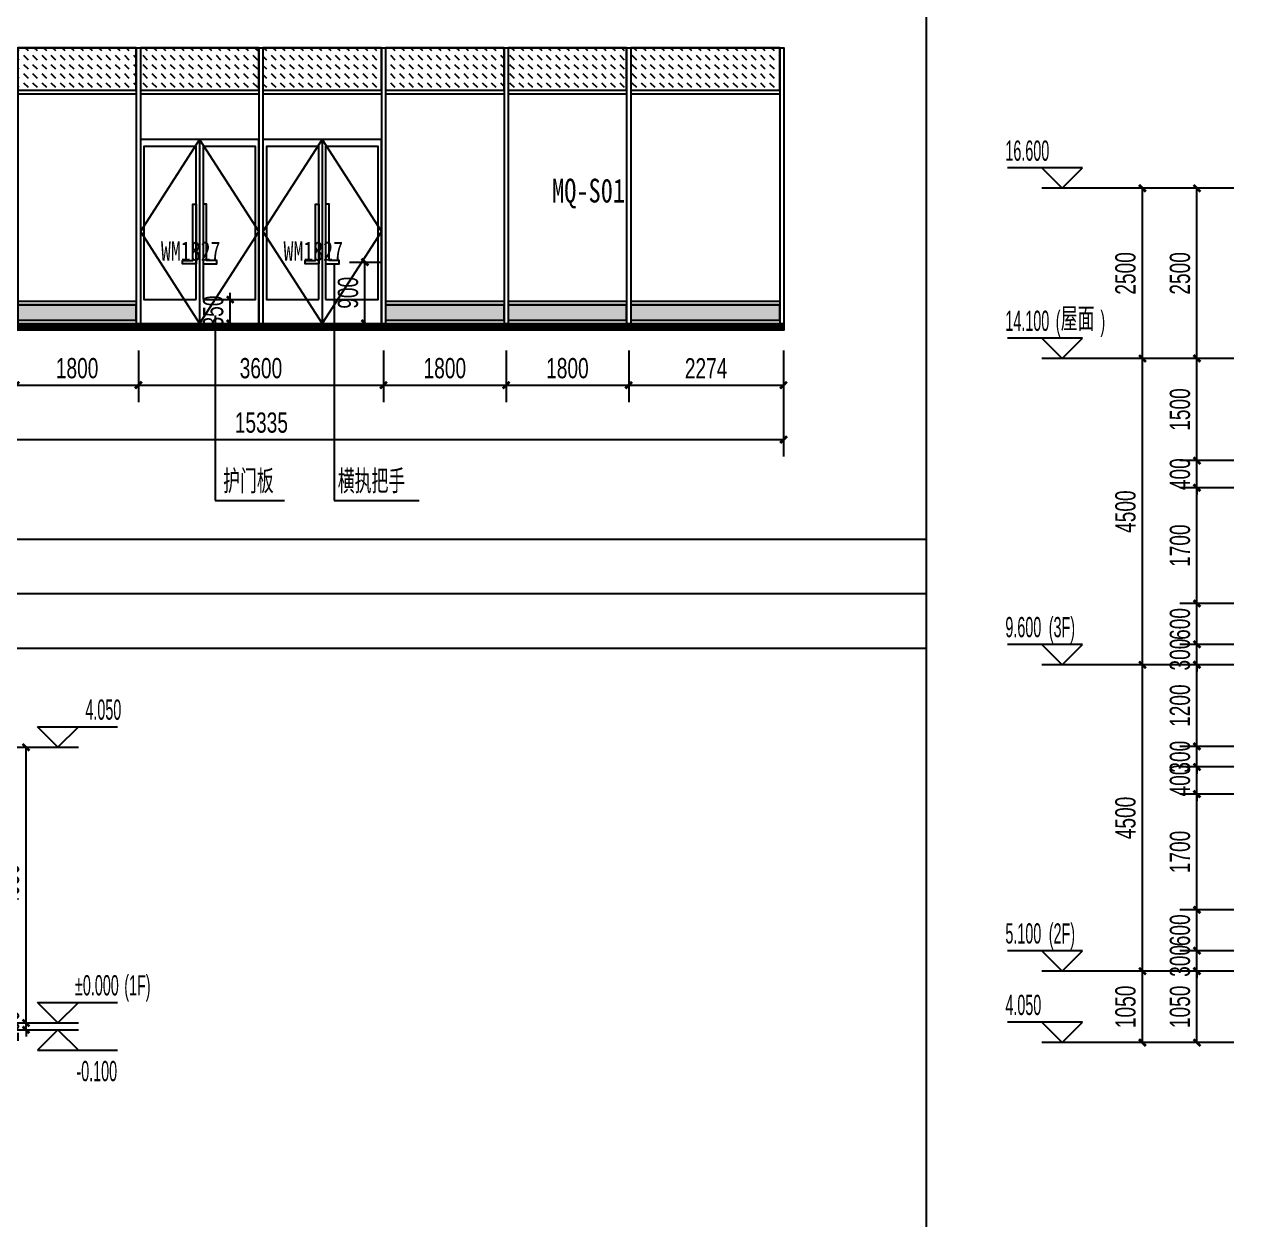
# Model space of a CAD drawing. Extents: x -483182 to 812890, y -390528 to -214858.
# Drawn here: x -173518 to -155459, y -328385 to -310832 of the extents above; entities that cross this region are included whole.
import ezdxf

# ---------------------------------------------------------------- set-up
doc = ezdxf.new("R2010")
doc.units = 0
doc.header["$LTSCALE"] = 1000
doc.header["$MEASUREMENT"] = 0
for name, color, linetype in [('01-标注_尺寸', 124, 'Continuous'), ('01-标注_标高', 200, 'Continuous'), ('01-标注_符号', 200, 'Continuous'), ('01-标注_轴线坐标', 132, 'Continuous'), ('02-TEXT_标注', 130, 'Continuous'), ('05-填充_156', 156, 'Continuous'), ('05-填充_168', 168, 'Continuous'), ('05-填充_18', 18, 'Continuous'), ('A-0-图名图例', 2, 'Continuous'), ('A-C_窗', 140, 'Continuous')]:
    doc.layers.add(name, color=color, linetype=linetype)
doc.layers.add('04-不打印_辅助线', color=165, linetype='Continuous', plot=False)
doc.styles.add('_TCH_AXIS', font='STXIHEI_0.TTF', dxfattribs={"width": 0.75})
doc.styles.add('_TCH_DIM', font='ros.shx', dxfattribs={"width": 0.75, "bigfont": 'jd.shx'})
doc.styles.add('_TCH_DIM_T3', font='ros.shx', dxfattribs={"width": 0.705882, "bigfont": 'jd.shx'})
doc.styles.get("Standard").update_dxf_attribs({"font": 'STXIHEI_0.TTF', "width": 0.75})
doc.dimstyles.new('_TCH_ARCH&&100', dxfattribs={"dimtxt": 297.5, "dimasz": 100, "dimexe": 250, "dimexo": 300, "dimgap": 100, "dimtad": 1, "dimdec": 0, "dimzin": 0, "dimdsep": 46, "dimtxsty": '_TCH_DIM_T3', "dimblk": 'ARCHTICK', "dimcen": 0.09, "dimclrt": 7, "dimazin": 2, "dimtfac": 1, "dimtdec": 0, "dimtix": 1, "dimtmove": 2, "dimatfit": 3, "dimfxl": 0, "dimtolj": 1, "dimtzin": 0, "dimarcsym": 0})

# ---------------------------------------------------------------- blocks, each defined once
blk = doc.blocks.new('*U78')
at = {"layer": '05-填充_168'}
h = blk.add_hatch(color=256, dxfattribs=at)
h.dxf.hatch_style = 1
h.paths.add_polyline_path([(0, 50), (2189, 50), (2189, 275), (0, 275)])
for points in [[(0, 325), (2189, 325)], [(0, 275), (2189, 275)], [(0, 50), (2189, 50)], [(0, 0), (2189, 0)]]:
    blk.add_lwpolyline(points)
blk.add_lwpolyline([(0, 50), (2189, 50), (2189, 275), (0, 275)], close=True)
blk = doc.blocks.new('*U457')
at = {"layer": '05-填充_156'}
h = blk.add_hatch(dxfattribs=at)
h.set_pattern_fill('DASH', color=256, scale=100, angle=315)
h.set_pattern_definition([(315, (17924, 318054.43), (134.703842, -3e-14), [95.25, -95.25])])
h.paths.add_polyline_path([(0, 50), (2189, 50), (2189, 675), (0, 675)])
blk.add_lwpolyline([(0, 50), (2189, 50), (2189, 675), (0, 675)], close=True)
for points in [[(0, 50), (2189, 50)], [(0, 0), (2189, 0)]]:
    blk.add_lwpolyline(points)
blk = doc.blocks.new('kdytu')
at = {"layer": '05-填充_168'}
h = blk.add_hatch(color=256, dxfattribs=at)
h.dxf.hatch_style = 1
h.paths.add_polyline_path([(0, 50), (1740, 50), (1740, 275), (0, 275)])
for points in [[(0, 325), (1740, 325)], [(0, 275), (1740, 275)], [(0, 50), (1740, 50)], [(0, 0), (1740, 0)]]:
    blk.add_lwpolyline(points)
blk.add_lwpolyline([(0, 50), (1740, 50), (1740, 275), (0, 275)], close=True)
blk = doc.blocks.new('*U81')
at = {"layer": 'A-C_窗'}
blk.add_blockref('kdytu', (-870, -162.5), dxfattribs=at)
blk = doc.blocks.new('*U82')
at = {"layer": 'A-C_窗', "color": 0, "linetype": 'ByBlock', "lineweight": -2, "transparency": 16777216}
for p in [(0, 0), (1800, 0)]:
    blk.add_blockref('*U81', p, dxfattribs=at)
blk = doc.blocks.new('*U83')
at = {"layer": 'A-C_窗'}
blk.add_blockref('kdytu', (-870, -162.5), dxfattribs=at)
blk = doc.blocks.new('*U84')
at = {"layer": 'A-C_窗', "color": 0, "linetype": 'ByBlock', "lineweight": -2, "transparency": 16777216}
for p in [(0, 0), (1800, 0)]:
    blk.add_blockref('*U83', p, dxfattribs=at)
blk = doc.blocks.new('*U464')
at = {"layer": '05-填充_156'}
h = blk.add_hatch(dxfattribs=at)
h.set_pattern_fill('DASH', color=256, scale=100, angle=315)
h.set_pattern_definition([(315, (17475, 318054.43), (134.703842, -3e-14), [95.25, -95.25])])
h.paths.add_polyline_path([(0, 50), (1740, 50), (1740, 675), (0, 675)])
blk.add_lwpolyline([(0, 50), (1740, 50), (1740, 675), (0, 675)], close=True)
for points in [[(0, 50), (1740, 50)], [(0, 0), (1740, 0)]]:
    blk.add_lwpolyline(points)
blk = doc.blocks.new('*U80')
at = {"layer": 'A-C_窗'}
blk.add_blockref('*U464', (-870, -312.5), dxfattribs=at)
blk = doc.blocks.new('ytrsutdyu')
for points in [[(5909, -500), (7649, -500), (7649, 2200), (5909, 2200)], [(7709, -500), (9449, -500), (9449, 2200), (7709, 2200)], [(6729, -150), (6729, 2100), (5959, 2100), (5959, -150)], [(6829, -150), (7599, -150), (7599, 2100), (6829, 2100)], [(8529, -150), (8529, 2100), (7759, 2100), (7759, -150)], [(8629, -150), (9399, -150), (9399, 2100), (8629, 2100)], [(6729, 375), (6529, 375), (6529, 425), (6679, 425), (6679, 1250), (6729, 1250)], [(6829, 375), (7029, 375), (7029, 425), (6879, 425), (6879, 1250), (6829, 1250)], [(8529, 375), (8329, 375), (8329, 425), (8479, 425), (8479, 1250), (8529, 1250)], [(8629, 375), (8829, 375), (8829, 425), (8679, 425), (8679, 1250), (8629, 1250)]]:
    blk.add_lwpolyline(points, close=True)
for points in [[(6779, 2200), (5909, 850), (6779, -500)], [(6779, 2200), (6779, -500)], [(6779, 2200), (7649, 850), (6779, -500)], [(8579, 2200), (7709, 850), (8579, -500)], [(8579, 2200), (8579, -500)], [(8579, 2200), (9449, 850), (8579, -500)]]:
    blk.add_lwpolyline(points)
at = {"layer": '05-填充_18', "const_width": 100}
for points in [[(4049, -550), (0, -550)], [(11309, -550), (4049, -550)], [(11309, -550), (15358, -550)]]:
    blk.add_lwpolyline(points, dxfattribs=at)
at = {"layer": 'A-C_窗'}
for p, q in [((0, 3550), (0, -500)), ((0, 3550), (0, -500)), ((60, 3550), (60, -500)), ((2249, 3550), (2249, -500)), ((2309, 3550), (2309, -500)), ((4049, 3550), (4049, -500)), ((4109, 3550), (4109, -500)), ((5849, 3550), (5849, -500)), ((5909, 3550), (5909, -500)), ((7649, 3550), (7649, -500)), ((7709, 3550), (7709, -500)), ((9449, 3550), (9449, -500)), ((9509, 3550), (9509, -500)), ((11249, 3550), (11249, -500)), ((11309, 3550), (11309, -500)), ((13049, 3550), (13049, -500)), ((13109, 3550), (13109, -500)), ((15298, 3550), (15298, -500)), ((15358, 3550), (15358, -500)), ((15358, 3550), (15358, -500)), ((0, -500), (15358, -500))]:
    blk.add_line(p, q, dxfattribs=at)
blk.add_lwpolyline([(0, 3550), (15358, 3550), (15358, -600), (0, -600)], close=True, dxfattribs=at)
for name, p in [('*U457', (60, 2875)), ('*U457', (13109, 2875)), ('*U78', (60, -500)), ('*U82', (3179, -337.5)), ('*U84', (10379, -337.5)), ('*U78', (13109, -500))]:
    blk.add_blockref(name, p, dxfattribs=at)
at = {"layer": 'A-C_窗', "color": 0, "linetype": 'ByBlock', "lineweight": -2, "transparency": 16777216}
for p in [(3179, 3187.5), (4979, 3187.5), (6779, 3187.5), (8579, 3187.5), (10379, 3187.5), (12179, 3187.5)]:
    blk.add_blockref('*U80', p, dxfattribs=at)
at = {"layer": '04-不打印_辅助线', "style": '_TCH_AXIS', "width": 0.75}
for p in [(6210.8, 419.6), (8010.8, 419.6)]:
    blk.add_text('WM1827', height=285.43, dxfattribs=at).set_placement(p)
blk = doc.blocks.new('_ArchTick')
at = {"color": 0, "linetype": 'ByBlock', "const_width": 0.4}
blk.add_lwpolyline([(-0.5, -0.5), (0.5, 0.5)], dxfattribs=at)
blk = doc.blocks.new('*D1158')
at = {"layer": '01-标注_尺寸', "color": 0, "lineweight": -2, "transparency": 16777216}
for p, q in [((-164647, -315622), (-164647, -316379)), ((-162373, -315622), (-162373, -316379)), ((-164647, -316129), (-162373, -316129))]:
    blk.add_line(p, q, dxfattribs=at)
at = {"layer": 'Defpoints', "color": 0, "transparency": 16777216}
for p in [(-164647, -315322), (-162373, -315322), (-162373, -316129)]:
    blk.add_point(p, dxfattribs=at)
at = {"layer": '01-标注_尺寸', "color": 0, "lineweight": -2, "transparency": 16777216, "xscale": 100, "yscale": 100, "zscale": 100, "rotation": 180}
blk.add_blockref('_ArchTick', (-164647, -316129), dxfattribs=at)
at = {"layer": '01-标注_尺寸', "color": 0, "lineweight": -2, "transparency": 16777216, "xscale": 100, "yscale": 100, "zscale": 100}
blk.add_blockref('_ArchTick', (-162373, -316129), dxfattribs=at)
at = {"layer": '01-标注_尺寸', "color": 7, "transparency": 16777216, "insert": (-163510, -315881), "char_height": 297.5, "attachment_point": 5, "style": '_TCH_DIM_T3'}
blk.add_mtext('\\A1;2274', dxfattribs=at)
blk = doc.blocks.new('*D1159')
at = {"layer": '01-标注_尺寸', "color": 0, "lineweight": -2, "transparency": 16777216}
for p, q in [((-166447, -315622), (-166447, -316379)), ((-164647, -315622), (-164647, -316379)), ((-166447, -316129), (-164647, -316129))]:
    blk.add_line(p, q, dxfattribs=at)
at = {"layer": 'Defpoints', "color": 0, "transparency": 16777216}
for p in [(-166447, -315322), (-164647, -315322), (-164647, -316129)]:
    blk.add_point(p, dxfattribs=at)
at = {"layer": '01-标注_尺寸', "color": 0, "lineweight": -2, "transparency": 16777216, "xscale": 100, "yscale": 100, "zscale": 100, "rotation": 180}
blk.add_blockref('_ArchTick', (-166447, -316129), dxfattribs=at)
at = {"layer": '01-标注_尺寸', "color": 0, "lineweight": -2, "transparency": 16777216, "xscale": 100, "yscale": 100, "zscale": 100}
blk.add_blockref('_ArchTick', (-164647, -316129), dxfattribs=at)
at = {"layer": '01-标注_尺寸', "color": 7, "transparency": 16777216, "insert": (-165547, -315881), "char_height": 297.5, "attachment_point": 5, "style": '_TCH_DIM_T3'}
blk.add_mtext('\\A1;1800', dxfattribs=at)
blk = doc.blocks.new('*D1160')
at = {"layer": '01-标注_尺寸', "color": 0, "lineweight": -2, "transparency": 16777216}
for p, q in [((-168247, -315622), (-168247, -316379)), ((-166447, -315622), (-166447, -316379)), ((-168247, -316129), (-166447, -316129))]:
    blk.add_line(p, q, dxfattribs=at)
at = {"layer": 'Defpoints', "color": 0, "transparency": 16777216}
for p in [(-168247, -315322), (-166447, -315322), (-166447, -316129)]:
    blk.add_point(p, dxfattribs=at)
at = {"layer": '01-标注_尺寸', "color": 0, "lineweight": -2, "transparency": 16777216, "xscale": 100, "yscale": 100, "zscale": 100, "rotation": 180}
blk.add_blockref('_ArchTick', (-168247, -316129), dxfattribs=at)
at = {"layer": '01-标注_尺寸', "color": 0, "lineweight": -2, "transparency": 16777216, "xscale": 100, "yscale": 100, "zscale": 100}
blk.add_blockref('_ArchTick', (-166447, -316129), dxfattribs=at)
at = {"layer": '01-标注_尺寸', "color": 7, "transparency": 16777216, "insert": (-167347, -315881), "char_height": 297.5, "attachment_point": 5, "style": '_TCH_DIM_T3'}
blk.add_mtext('\\A1;1800', dxfattribs=at)
blk = doc.blocks.new('*D1161')
at = {"layer": '01-标注_尺寸', "color": 0, "lineweight": -2, "transparency": 16777216}
for p, q in [((-171847, -315622), (-171847, -316379)), ((-168247, -315622), (-168247, -316379)), ((-171847, -316129), (-168247, -316129))]:
    blk.add_line(p, q, dxfattribs=at)
at = {"layer": 'Defpoints', "color": 0, "transparency": 16777216}
for p in [(-171847, -315322), (-168247, -315322), (-168247, -316129)]:
    blk.add_point(p, dxfattribs=at)
at = {"layer": '01-标注_尺寸', "color": 0, "lineweight": -2, "transparency": 16777216, "xscale": 100, "yscale": 100, "zscale": 100, "rotation": 180}
blk.add_blockref('_ArchTick', (-171847, -316129), dxfattribs=at)
at = {"layer": '01-标注_尺寸', "color": 0, "lineweight": -2, "transparency": 16777216, "xscale": 100, "yscale": 100, "zscale": 100}
blk.add_blockref('_ArchTick', (-168247, -316129), dxfattribs=at)
at = {"layer": '01-标注_尺寸', "color": 7, "transparency": 16777216, "insert": (-170047, -315881), "char_height": 297.5, "attachment_point": 5, "style": '_TCH_DIM_T3'}
blk.add_mtext('\\A1;3600', dxfattribs=at)
blk = doc.blocks.new('*D1162')
at = {"layer": '01-标注_尺寸', "color": 0, "lineweight": -2, "transparency": 16777216}
for p, q in [((-173647, -315622), (-173647, -316379)), ((-171847, -315622), (-171847, -316379)), ((-173647, -316129), (-171847, -316129))]:
    blk.add_line(p, q, dxfattribs=at)
at = {"layer": 'Defpoints', "color": 0, "transparency": 16777216}
for p in [(-173647, -315322), (-171847, -315322), (-171847, -316129)]:
    blk.add_point(p, dxfattribs=at)
at = {"layer": '01-标注_尺寸', "color": 0, "lineweight": -2, "transparency": 16777216, "xscale": 100, "yscale": 100, "zscale": 100, "rotation": 180}
blk.add_blockref('_ArchTick', (-173647, -316129), dxfattribs=at)
at = {"layer": '01-标注_尺寸', "color": 0, "lineweight": -2, "transparency": 16777216, "xscale": 100, "yscale": 100, "zscale": 100}
blk.add_blockref('_ArchTick', (-171847, -316129), dxfattribs=at)
at = {"layer": '01-标注_尺寸', "color": 7, "transparency": 16777216, "insert": (-172747, -315881), "char_height": 297.5, "attachment_point": 5, "style": '_TCH_DIM_T3'}
blk.add_mtext('\\A1;1800', dxfattribs=at)
blk = doc.blocks.new('*D1165')
at = {"layer": '01-标注_尺寸', "color": 0, "lineweight": -2, "transparency": 16777216}
for p, q in [((-177708, -316229), (-177708, -317179)), ((-162373, -316229), (-162373, -317179)), ((-177708, -316929), (-162373, -316929))]:
    blk.add_line(p, q, dxfattribs=at)
at = {"layer": 'Defpoints', "color": 0, "transparency": 16777216}
for p in [(-177708, -315929), (-162373, -315929), (-162373, -316929)]:
    blk.add_point(p, dxfattribs=at)
at = {"layer": '01-标注_尺寸', "color": 0, "lineweight": -2, "transparency": 16777216, "xscale": 100, "yscale": 100, "zscale": 100, "rotation": 180}
blk.add_blockref('_ArchTick', (-177708, -316929), dxfattribs=at)
at = {"layer": '01-标注_尺寸', "color": 0, "lineweight": -2, "transparency": 16777216, "xscale": 100, "yscale": 100, "zscale": 100}
blk.add_blockref('_ArchTick', (-162373, -316929), dxfattribs=at)
at = {"layer": '01-标注_尺寸', "color": 7, "transparency": 16777216, "insert": (-170041, -316681), "char_height": 297.5, "attachment_point": 5, "style": '_TCH_DIM_T3'}
blk.add_mtext('\\A1;15335', dxfattribs=at)
blk = doc.blocks.new('*D1889')
at = {"layer": '01-标注_轴线坐标', "color": 0, "lineweight": -2, "transparency": 16777216}
for p, q in [((-155987, -324737), (-157352, -324737)), ((-157102, -325787), (-157102, -324737)), ((-155987, -325787), (-157352, -325787))]:
    blk.add_line(p, q, dxfattribs=at)
at = {"layer": 'Defpoints', "color": 0, "transparency": 16777216}
for p in [(-157102, -324737), (-155687, -324737), (-155687, -325787)]:
    blk.add_point(p, dxfattribs=at)
at = {"layer": '01-标注_轴线坐标', "color": 0, "lineweight": -2, "transparency": 16777216, "xscale": 100, "yscale": 100, "zscale": 100}
for p, rotation in [((-157102, -324737), 90), ((-157102, -325787), 270)]:
    blk.add_blockref('_ArchTick', p, dxfattribs=dict(at, rotation=rotation))
at = {"layer": '01-标注_轴线坐标', "color": 7, "transparency": 16777216, "insert": (-157351, -325262), "char_height": 297.5, "attachment_point": 5, "rotation": 90, "style": '_TCH_DIM_T3'}
blk.add_mtext('\\A1;1050', dxfattribs=at)
blk = doc.blocks.new('*D1890')
at = {"layer": '01-标注_轴线坐标', "color": 0, "lineweight": -2, "transparency": 16777216}
for p, q in [((-155987, -320237), (-157352, -320237)), ((-157102, -324737), (-157102, -320237)), ((-155987, -324737), (-157352, -324737))]:
    blk.add_line(p, q, dxfattribs=at)
at = {"layer": 'Defpoints', "color": 0, "transparency": 16777216}
for p in [(-157102, -320237), (-155687, -320237), (-155687, -324737)]:
    blk.add_point(p, dxfattribs=at)
at = {"layer": '01-标注_轴线坐标', "color": 0, "lineweight": -2, "transparency": 16777216, "xscale": 100, "yscale": 100, "zscale": 100}
for p, rotation in [((-157102, -320237), 90), ((-157102, -324737), 270)]:
    blk.add_blockref('_ArchTick', p, dxfattribs=dict(at, rotation=rotation))
at = {"layer": '01-标注_轴线坐标', "color": 7, "transparency": 16777216, "insert": (-157351, -322487), "char_height": 297.5, "attachment_point": 5, "rotation": 90, "style": '_TCH_DIM_T3'}
blk.add_mtext('\\A1;4500', dxfattribs=at)
blk = doc.blocks.new('*D1891')
at = {"layer": '01-标注_轴线坐标', "color": 0, "lineweight": -2, "transparency": 16777216}
for p, q in [((-155987, -315737), (-157352, -315737)), ((-157102, -320237), (-157102, -315737)), ((-155987, -320237), (-157352, -320237))]:
    blk.add_line(p, q, dxfattribs=at)
at = {"layer": 'Defpoints', "color": 0, "transparency": 16777216}
for p in [(-157102, -315737), (-155687, -315737), (-155687, -320237)]:
    blk.add_point(p, dxfattribs=at)
at = {"layer": '01-标注_轴线坐标', "color": 0, "lineweight": -2, "transparency": 16777216, "xscale": 100, "yscale": 100, "zscale": 100}
for p, rotation in [((-157102, -315737), 90), ((-157102, -320237), 270)]:
    blk.add_blockref('_ArchTick', p, dxfattribs=dict(at, rotation=rotation))
at = {"layer": '01-标注_轴线坐标', "color": 7, "transparency": 16777216, "insert": (-157351, -317987), "char_height": 297.5, "attachment_point": 5, "rotation": 90, "style": '_TCH_DIM_T3'}
blk.add_mtext('\\A1;4500', dxfattribs=at)
blk = doc.blocks.new('*D1892')
at = {"layer": '01-标注_轴线坐标', "color": 0, "lineweight": -2, "transparency": 16777216}
for p, q in [((-155987, -313237), (-157352, -313237)), ((-157102, -315737), (-157102, -313237)), ((-155987, -315737), (-157352, -315737))]:
    blk.add_line(p, q, dxfattribs=at)
at = {"layer": 'Defpoints', "color": 0, "transparency": 16777216}
for p in [(-157102, -313237), (-155687, -313237), (-155687, -315737)]:
    blk.add_point(p, dxfattribs=at)
at = {"layer": '01-标注_轴线坐标', "color": 0, "lineweight": -2, "transparency": 16777216, "xscale": 100, "yscale": 100, "zscale": 100}
for p, rotation in [((-157102, -313237), 90), ((-157102, -315737), 270)]:
    blk.add_blockref('_ArchTick', p, dxfattribs=dict(at, rotation=rotation))
at = {"layer": '01-标注_轴线坐标', "color": 7, "transparency": 16777216, "insert": (-157351, -314487), "char_height": 297.5, "attachment_point": 5, "rotation": 90, "style": '_TCH_DIM_T3'}
blk.add_mtext('\\A1;2500', dxfattribs=at)
blk = doc.blocks.new('*D1893')
at = {"layer": '01-标注_尺寸', "color": 0, "lineweight": -2, "transparency": 16777216}
for p, q in [((-155759, -324737), (-156552, -324737)), ((-156302, -325787), (-156302, -324737)), ((-155759, -325787), (-156552, -325787))]:
    blk.add_line(p, q, dxfattribs=at)
at = {"layer": 'Defpoints', "color": 0, "transparency": 16777216}
for p in [(-156302, -324737), (-155459, -324737), (-155459, -325787)]:
    blk.add_point(p, dxfattribs=at)
at = {"layer": '01-标注_尺寸', "color": 0, "lineweight": -2, "transparency": 16777216, "xscale": 100, "yscale": 100, "zscale": 100}
for p, rotation in [((-156302, -324737), 90), ((-156302, -325787), 270)]:
    blk.add_blockref('_ArchTick', p, dxfattribs=dict(at, rotation=rotation))
at = {"layer": '01-标注_尺寸', "color": 7, "transparency": 16777216, "insert": (-156551, -325262), "char_height": 297.5, "attachment_point": 5, "rotation": 90, "style": '_TCH_DIM_T3'}
blk.add_mtext('\\A1;1050', dxfattribs=at)
blk = doc.blocks.new('*D1894')
at = {"layer": '01-标注_尺寸', "color": 0, "lineweight": -2, "transparency": 16777216}
for p, q in [((-156302, -324437), (-156302, -324337)), ((-155759, -324437), (-156552, -324437)), ((-156302, -324737), (-156302, -324437)), ((-155759, -324737), (-156552, -324737)), ((-156302, -324737), (-156302, -324837))]:
    blk.add_line(p, q, dxfattribs=at)
at = {"layer": 'Defpoints', "color": 0, "transparency": 16777216}
for p in [(-156302, -324437), (-155459, -324437), (-155459, -324737)]:
    blk.add_point(p, dxfattribs=at)
at = {"layer": '01-标注_尺寸', "color": 0, "lineweight": -2, "transparency": 16777216, "xscale": 100, "yscale": 100, "zscale": 100}
for p, rotation in [((-156302, -324437), 270), ((-156302, -324737), 90)]:
    blk.add_blockref('_ArchTick', p, dxfattribs=dict(at, rotation=rotation))
at = {"layer": '01-标注_尺寸', "color": 7, "transparency": 16777216, "insert": (-156551, -324587), "char_height": 297.5, "attachment_point": 5, "rotation": 90, "style": '_TCH_DIM_T3'}
blk.add_mtext('\\A1;300', dxfattribs=at)
blk = doc.blocks.new('*D1895')
at = {"layer": '01-标注_尺寸', "color": 0, "lineweight": -2, "transparency": 16777216}
for p, q in [((-155759, -323837), (-156552, -323837)), ((-156302, -324437), (-156302, -323837)), ((-155759, -324437), (-156552, -324437))]:
    blk.add_line(p, q, dxfattribs=at)
at = {"layer": 'Defpoints', "color": 0, "transparency": 16777216}
for p in [(-156302, -323837), (-155459, -323837), (-155459, -324437)]:
    blk.add_point(p, dxfattribs=at)
at = {"layer": '01-标注_尺寸', "color": 0, "lineweight": -2, "transparency": 16777216, "xscale": 100, "yscale": 100, "zscale": 100}
for p, rotation in [((-156302, -323837), 90), ((-156302, -324437), 270)]:
    blk.add_blockref('_ArchTick', p, dxfattribs=dict(at, rotation=rotation))
at = {"layer": '01-标注_尺寸', "color": 7, "transparency": 16777216, "insert": (-156551, -324137), "char_height": 297.5, "attachment_point": 5, "rotation": 90, "style": '_TCH_DIM_T3'}
blk.add_mtext('\\A1;600', dxfattribs=at)
blk = doc.blocks.new('*D1896')
at = {"layer": '01-标注_尺寸', "color": 0, "lineweight": -2, "transparency": 16777216}
for p, q in [((-155759, -322137), (-156552, -322137)), ((-156302, -323837), (-156302, -322137)), ((-155759, -323837), (-156552, -323837))]:
    blk.add_line(p, q, dxfattribs=at)
at = {"layer": 'Defpoints', "color": 0, "transparency": 16777216}
for p in [(-156302, -322137), (-155459, -322137), (-155459, -323837)]:
    blk.add_point(p, dxfattribs=at)
at = {"layer": '01-标注_尺寸', "color": 0, "lineweight": -2, "transparency": 16777216, "xscale": 100, "yscale": 100, "zscale": 100}
for p, rotation in [((-156302, -322137), 90), ((-156302, -323837), 270)]:
    blk.add_blockref('_ArchTick', p, dxfattribs=dict(at, rotation=rotation))
at = {"layer": '01-标注_尺寸', "color": 7, "transparency": 16777216, "insert": (-156551, -322987), "char_height": 297.5, "attachment_point": 5, "rotation": 90, "style": '_TCH_DIM_T3'}
blk.add_mtext('\\A1;1700', dxfattribs=at)
blk = doc.blocks.new('*D1897')
at = {"layer": '01-标注_尺寸', "color": 0, "lineweight": -2, "transparency": 16777216}
for p, q in [((-155759, -321737), (-156552, -321737)), ((-156302, -321737), (-156302, -321637)), ((-156302, -322137), (-156302, -321737)), ((-155759, -322137), (-156552, -322137)), ((-156302, -322137), (-156302, -322237))]:
    blk.add_line(p, q, dxfattribs=at)
at = {"layer": 'Defpoints', "color": 0, "transparency": 16777216}
for p in [(-156302, -321737), (-155459, -321737), (-155459, -322137)]:
    blk.add_point(p, dxfattribs=at)
at = {"layer": '01-标注_尺寸', "color": 0, "lineweight": -2, "transparency": 16777216, "xscale": 100, "yscale": 100, "zscale": 100}
for p, rotation in [((-156302, -321737), 270), ((-156302, -322137), 90)]:
    blk.add_blockref('_ArchTick', p, dxfattribs=dict(at, rotation=rotation))
at = {"layer": '01-标注_尺寸', "color": 7, "transparency": 16777216, "insert": (-156551, -321937), "char_height": 297.5, "attachment_point": 5, "rotation": 90, "style": '_TCH_DIM_T3'}
blk.add_mtext('\\A1;400', dxfattribs=at)
blk = doc.blocks.new('*D1898')
at = {"layer": '01-标注_尺寸', "color": 0, "lineweight": -2, "transparency": 16777216}
for p, q in [((-155759, -321437), (-156552, -321437)), ((-156302, -321437), (-156302, -321337)), ((-156302, -321737), (-156302, -321437)), ((-155759, -321737), (-156552, -321737)), ((-156302, -321737), (-156302, -321837))]:
    blk.add_line(p, q, dxfattribs=at)
at = {"layer": 'Defpoints', "color": 0, "transparency": 16777216}
for p in [(-156302, -321437), (-155459, -321437), (-155459, -321737)]:
    blk.add_point(p, dxfattribs=at)
at = {"layer": '01-标注_尺寸', "color": 0, "lineweight": -2, "transparency": 16777216, "xscale": 100, "yscale": 100, "zscale": 100}
for p, rotation in [((-156302, -321437), 270), ((-156302, -321737), 90)]:
    blk.add_blockref('_ArchTick', p, dxfattribs=dict(at, rotation=rotation))
at = {"layer": '01-标注_尺寸', "color": 7, "transparency": 16777216, "insert": (-156551, -321587), "char_height": 297.5, "attachment_point": 5, "rotation": 90, "style": '_TCH_DIM_T3'}
blk.add_mtext('\\A1;300', dxfattribs=at)
blk = doc.blocks.new('*D1899')
at = {"layer": '01-标注_尺寸', "color": 0, "lineweight": -2, "transparency": 16777216}
for p, q in [((-155759, -320237), (-156552, -320237)), ((-156302, -321437), (-156302, -320237)), ((-155759, -321437), (-156552, -321437))]:
    blk.add_line(p, q, dxfattribs=at)
at = {"layer": 'Defpoints', "color": 0, "transparency": 16777216}
for p in [(-156302, -320237), (-155459, -320237), (-155459, -321437)]:
    blk.add_point(p, dxfattribs=at)
at = {"layer": '01-标注_尺寸', "color": 0, "lineweight": -2, "transparency": 16777216, "xscale": 100, "yscale": 100, "zscale": 100}
for p, rotation in [((-156302, -320237), 90), ((-156302, -321437), 270)]:
    blk.add_blockref('_ArchTick', p, dxfattribs=dict(at, rotation=rotation))
at = {"layer": '01-标注_尺寸', "color": 7, "transparency": 16777216, "insert": (-156551, -320837), "char_height": 297.5, "attachment_point": 5, "rotation": 90, "style": '_TCH_DIM_T3'}
blk.add_mtext('\\A1;1200', dxfattribs=at)
blk = doc.blocks.new('*D1900')
at = {"layer": '01-标注_尺寸', "color": 0, "lineweight": -2, "transparency": 16777216}
for p, q in [((-155759, -319937), (-156552, -319937)), ((-156302, -319937), (-156302, -319837)), ((-156302, -320237), (-156302, -319937)), ((-155759, -320237), (-156552, -320237)), ((-156302, -320237), (-156302, -320337))]:
    blk.add_line(p, q, dxfattribs=at)
at = {"layer": 'Defpoints', "color": 0, "transparency": 16777216}
for p in [(-156302, -319937), (-155459, -319937), (-155459, -320237)]:
    blk.add_point(p, dxfattribs=at)
at = {"layer": '01-标注_尺寸', "color": 0, "lineweight": -2, "transparency": 16777216, "xscale": 100, "yscale": 100, "zscale": 100}
for p, rotation in [((-156302, -319937), 270), ((-156302, -320237), 90)]:
    blk.add_blockref('_ArchTick', p, dxfattribs=dict(at, rotation=rotation))
at = {"layer": '01-标注_尺寸', "color": 7, "transparency": 16777216, "insert": (-156551, -320087), "char_height": 297.5, "attachment_point": 5, "rotation": 90, "style": '_TCH_DIM_T3'}
blk.add_mtext('\\A1;300', dxfattribs=at)
blk = doc.blocks.new('*D1901')
at = {"layer": '01-标注_尺寸', "color": 0, "lineweight": -2, "transparency": 16777216}
for p, q in [((-155759, -319337), (-156552, -319337)), ((-156302, -319937), (-156302, -319337)), ((-155759, -319937), (-156552, -319937))]:
    blk.add_line(p, q, dxfattribs=at)
at = {"layer": 'Defpoints', "color": 0, "transparency": 16777216}
for p in [(-156302, -319337), (-155459, -319337), (-155459, -319937)]:
    blk.add_point(p, dxfattribs=at)
at = {"layer": '01-标注_尺寸', "color": 0, "lineweight": -2, "transparency": 16777216, "xscale": 100, "yscale": 100, "zscale": 100}
for p, rotation in [((-156302, -319337), 90), ((-156302, -319937), 270)]:
    blk.add_blockref('_ArchTick', p, dxfattribs=dict(at, rotation=rotation))
at = {"layer": '01-标注_尺寸', "color": 7, "transparency": 16777216, "insert": (-156551, -319637), "char_height": 297.5, "attachment_point": 5, "rotation": 90, "style": '_TCH_DIM_T3'}
blk.add_mtext('\\A1;600', dxfattribs=at)
blk = doc.blocks.new('*D1902')
at = {"layer": '01-标注_尺寸', "color": 0, "lineweight": -2, "transparency": 16777216}
for p, q in [((-155759, -317637), (-156552, -317637)), ((-156302, -319337), (-156302, -317637)), ((-155759, -319337), (-156552, -319337))]:
    blk.add_line(p, q, dxfattribs=at)
at = {"layer": 'Defpoints', "color": 0, "transparency": 16777216}
for p in [(-156302, -317637), (-155459, -317637), (-155459, -319337)]:
    blk.add_point(p, dxfattribs=at)
at = {"layer": '01-标注_尺寸', "color": 0, "lineweight": -2, "transparency": 16777216, "xscale": 100, "yscale": 100, "zscale": 100}
for p, rotation in [((-156302, -317637), 90), ((-156302, -319337), 270)]:
    blk.add_blockref('_ArchTick', p, dxfattribs=dict(at, rotation=rotation))
at = {"layer": '01-标注_尺寸', "color": 7, "transparency": 16777216, "insert": (-156551, -318487), "char_height": 297.5, "attachment_point": 5, "rotation": 90, "style": '_TCH_DIM_T3'}
blk.add_mtext('\\A1;1700', dxfattribs=at)
blk = doc.blocks.new('*D1903')
at = {"layer": '01-标注_尺寸', "color": 0, "lineweight": -2, "transparency": 16777216}
for p, q in [((-155759, -317237), (-156552, -317237)), ((-156302, -317237), (-156302, -317137)), ((-156302, -317637), (-156302, -317237)), ((-155759, -317637), (-156552, -317637)), ((-156302, -317637), (-156302, -317737))]:
    blk.add_line(p, q, dxfattribs=at)
at = {"layer": 'Defpoints', "color": 0, "transparency": 16777216}
for p in [(-156302, -317237), (-155459, -317237), (-155459, -317637)]:
    blk.add_point(p, dxfattribs=at)
at = {"layer": '01-标注_尺寸', "color": 0, "lineweight": -2, "transparency": 16777216, "xscale": 100, "yscale": 100, "zscale": 100}
for p, rotation in [((-156302, -317237), 270), ((-156302, -317637), 90)]:
    blk.add_blockref('_ArchTick', p, dxfattribs=dict(at, rotation=rotation))
at = {"layer": '01-标注_尺寸', "color": 7, "transparency": 16777216, "insert": (-156551, -317437), "char_height": 297.5, "attachment_point": 5, "rotation": 90, "style": '_TCH_DIM_T3'}
blk.add_mtext('\\A1;400', dxfattribs=at)
blk = doc.blocks.new('*D1904')
at = {"layer": '01-标注_尺寸', "color": 0, "lineweight": -2, "transparency": 16777216}
for p, q in [((-155759, -315737), (-156552, -315737)), ((-156302, -317237), (-156302, -315737)), ((-155759, -317237), (-156552, -317237))]:
    blk.add_line(p, q, dxfattribs=at)
at = {"layer": 'Defpoints', "color": 0, "transparency": 16777216}
for p in [(-156302, -315737), (-155459, -315737), (-155459, -317237)]:
    blk.add_point(p, dxfattribs=at)
at = {"layer": '01-标注_尺寸', "color": 0, "lineweight": -2, "transparency": 16777216, "xscale": 100, "yscale": 100, "zscale": 100}
for p, rotation in [((-156302, -315737), 90), ((-156302, -317237), 270)]:
    blk.add_blockref('_ArchTick', p, dxfattribs=dict(at, rotation=rotation))
at = {"layer": '01-标注_尺寸', "color": 7, "transparency": 16777216, "insert": (-156551, -316487), "char_height": 297.5, "attachment_point": 5, "rotation": 90, "style": '_TCH_DIM_T3'}
blk.add_mtext('\\A1;1500', dxfattribs=at)
blk = doc.blocks.new('*D1905')
at = {"layer": '01-标注_尺寸', "color": 0, "lineweight": -2, "transparency": 16777216}
for p, q in [((-155759, -313237), (-156552, -313237)), ((-156302, -315737), (-156302, -313237)), ((-155759, -315737), (-156552, -315737))]:
    blk.add_line(p, q, dxfattribs=at)
at = {"layer": 'Defpoints', "color": 0, "transparency": 16777216}
for p in [(-156302, -313237), (-155459, -313237), (-155459, -315737)]:
    blk.add_point(p, dxfattribs=at)
at = {"layer": '01-标注_尺寸', "color": 0, "lineweight": -2, "transparency": 16777216, "xscale": 100, "yscale": 100, "zscale": 100}
for p, rotation in [((-156302, -313237), 90), ((-156302, -315737), 270)]:
    blk.add_blockref('_ArchTick', p, dxfattribs=dict(at, rotation=rotation))
at = {"layer": '01-标注_尺寸', "color": 7, "transparency": 16777216, "insert": (-156551, -314487), "char_height": 297.5, "attachment_point": 5, "rotation": 90, "style": '_TCH_DIM_T3'}
blk.add_mtext('\\A1;2500', dxfattribs=at)
blk = doc.blocks.new('*D1964')
at = {"layer": '01-标注_轴线坐标', "color": 0, "lineweight": -2, "transparency": 16777216}
for p, q in [((-173497, -325499), (-173497, -325399)), ((-174572, -325499), (-173247, -325499)), ((-174572, -325599), (-173247, -325599)), ((-173497, -325599), (-173497, -325499)), ((-173497, -325599), (-173497, -325699))]:
    blk.add_line(p, q, dxfattribs=at)
at = {"layer": 'Defpoints', "color": 0, "transparency": 16777216}
for p in [(-174872, -325499), (-174872, -325599), (-173497, -325499)]:
    blk.add_point(p, dxfattribs=at)
at = {"layer": '01-标注_轴线坐标', "color": 0, "lineweight": -2, "transparency": 16777216, "xscale": 100, "yscale": 100, "zscale": 100}
for p, rotation in [((-173497, -325499), 270), ((-173497, -325599), 90)]:
    blk.add_blockref('_ArchTick', p, dxfattribs=dict(at, rotation=rotation))
at = {"layer": '01-标注_轴线坐标', "color": 7, "transparency": 16777216, "insert": (-173746, -325549), "char_height": 297.5, "attachment_point": 5, "rotation": 90, "style": '_TCH_DIM_T3'}
blk.add_mtext('\\A1;100', dxfattribs=at)
blk = doc.blocks.new('*D1965')
at = {"layer": '01-标注_轴线坐标', "color": 0, "lineweight": -2, "transparency": 16777216}
for p, q in [((-174572, -321449), (-173247, -321449)), ((-173497, -325499), (-173497, -321449)), ((-174572, -325499), (-173247, -325499))]:
    blk.add_line(p, q, dxfattribs=at)
at = {"layer": 'Defpoints', "color": 0, "transparency": 16777216}
for p in [(-174872, -321449), (-173497, -321449), (-174872, -325499)]:
    blk.add_point(p, dxfattribs=at)
at = {"layer": '01-标注_轴线坐标', "color": 0, "lineweight": -2, "transparency": 16777216, "xscale": 100, "yscale": 100, "zscale": 100}
for p, rotation in [((-173497, -321449), 90), ((-173497, -325499), 270)]:
    blk.add_blockref('_ArchTick', p, dxfattribs=dict(at, rotation=rotation))
at = {"layer": '01-标注_轴线坐标', "color": 7, "transparency": 16777216, "insert": (-173746, -323474), "char_height": 297.5, "attachment_point": 5, "rotation": 90, "style": '_TCH_DIM_T3'}
blk.add_mtext('\\A1;4050', dxfattribs=at)
blk = doc.blocks.new('*D2056')
at = {"layer": '01-标注_尺寸', "color": 0, "lineweight": -2, "transparency": 16777216}
for p, q in [((-170855, -314872), (-170248, -314872)), ((-170498, -314872), (-170498, -314772)), ((-170498, -315222), (-170498, -314872)), ((-170855, -315222), (-170248, -315222)), ((-170498, -315222), (-170498, -315322))]:
    blk.add_line(p, q, dxfattribs=at)
at = {"layer": 'Defpoints', "color": 0, "transparency": 16777216}
for p in [(-171155, -314872), (-170498, -314872), (-171155, -315222)]:
    blk.add_point(p, dxfattribs=at)
at = {"layer": '01-标注_尺寸', "color": 0, "lineweight": -2, "transparency": 16777216, "xscale": 100, "yscale": 100, "zscale": 100}
for p, rotation in [((-170498, -314872), 270), ((-170498, -315222), 90)]:
    blk.add_blockref('_ArchTick', p, dxfattribs=dict(at, rotation=rotation))
at = {"layer": '01-标注_尺寸', "color": 7, "transparency": 16777216, "insert": (-170747, -315047), "char_height": 297.5, "attachment_point": 5, "rotation": 90, "style": '_TCH_DIM_T3'}
blk.add_mtext('\\A1;350', dxfattribs=at)
blk = doc.blocks.new('*D2058')
at = {"layer": '01-标注_尺寸', "color": 0, "lineweight": -2, "transparency": 16777216}
for p, q in [((-168747, -314322), (-168270, -314322)), ((-168520, -315222), (-168520, -314322)), ((-168747, -315222), (-168270, -315222))]:
    blk.add_line(p, q, dxfattribs=at)
at = {"layer": 'Defpoints', "color": 0, "transparency": 16777216}
for p in [(-169047, -314322), (-168520, -314322), (-169047, -315222)]:
    blk.add_point(p, dxfattribs=at)
at = {"layer": '01-标注_尺寸', "color": 0, "lineweight": -2, "transparency": 16777216, "xscale": 100, "yscale": 100, "zscale": 100}
for p, rotation in [((-168520, -314322), 90), ((-168520, -315222), 270)]:
    blk.add_blockref('_ArchTick', p, dxfattribs=dict(at, rotation=rotation))
at = {"layer": '01-标注_尺寸', "color": 7, "transparency": 16777216, "insert": (-168768, -314772), "char_height": 297.5, "attachment_point": 5, "rotation": 90, "style": '_TCH_DIM_T3'}
blk.add_mtext('\\A1;900', dxfattribs=at)

msp = doc.modelspace()

# ---------------------------------------------------------------- linework, layer by layer
at = {"layer": '01-标注_标高'}
for p, q in [((-157982.5, -312936.9), (-159085.5, -312936.9)), ((-158282.5, -313236.9), (-158582.5, -312936.9)), ((-158282.5, -313236.9), (-157982.5, -312936.9)), ((-157352, -313236.9), (-158582.5, -313236.9)), ((-157982.5, -315436.9), (-159085.5, -315436.9)), ((-158282.5, -315736.9), (-158582.5, -315436.9)), ((-158282.5, -315736.9), (-157982.5, -315436.9)), ((-157352, -315736.9), (-158582.5, -315736.9)), ((-157982.5, -319936.9), (-159085.5, -319936.9)), ((-158282.5, -320236.9), (-158582.5, -319936.9)), ((-158282.5, -320236.9), (-157982.5, -319936.9)), ((-157352, -320236.9), (-158582.5, -320236.9)), ((-173028.3, -321448.9), (-173328.3, -321148.9)), ((-173328.3, -321148.9), (-172154.3, -321148.9)), ((-173028.3, -321448.9), (-172728.3, -321148.9)), ((-173497.3, -321448.9), (-172728.3, -321448.9)), ((-157982.5, -324436.9), (-159085.5, -324436.9)), ((-158282.5, -324736.9), (-158582.5, -324436.9)), ((-158282.5, -324736.9), (-157982.5, -324436.9)), ((-157352, -324736.9), (-158582.5, -324736.9)), ((-173028.3, -325498.9), (-173328.3, -325198.9)), ((-173328.3, -325198.9), (-172154.3, -325198.9)), ((-173028.3, -325498.9), (-172728.3, -325198.9)), ((-173497.3, -325498.9), (-172728.3, -325498.9)), ((-173497.3, -325598.9), (-172728.3, -325598.9)), ((-173028.3, -325598.9), (-173328.3, -325898.9)), ((-173028.3, -325598.9), (-172728.3, -325898.9)), ((-157982.5, -325486.9), (-159085.5, -325486.9)), ((-158282.5, -325786.9), (-158582.5, -325486.9)), ((-158282.5, -325786.9), (-157982.5, -325486.9)), ((-173328.3, -325898.9), (-172154.3, -325898.9)), ((-157352, -325786.9), (-158582.5, -325786.9))]:
    msp.add_line(p, q, dxfattribs=at)
at = {"layer": '01-标注_符号'}
for p, q in [((-168974.3, -314342.5), (-168974.3, -317822.6)), ((-170717.7, -315105.4), (-170717.7, -317822.6)), ((-170717.7, -317822.6), (-169699.5, -317822.6)), ((-168974.3, -317822.6), (-167722.5, -317822.6))]:
    msp.add_line(p, q, dxfattribs=at)
at = {"layer": 'A-0-图名图例'}
for p, q in [((-160280, -308991.9), (-160280, -330991.9)), ((-207380, -318391.9), (-160280, -318391.9)), ((-207380, -319191.9), (-160280, -319191.9)), ((-207380, -319991.9), (-160280, -319991.9))]:
    msp.add_line(p, q, dxfattribs=at)

# ---------------------------------------------------------------- block references
at = {"layer": 'A-C_窗'}
msp.add_blockref('ytrsutdyu', (-177726.3, -314721.8), dxfattribs=at)

# ---------------------------------------------------------------- texts
at = {"layer": '01-标注_符号', "color": 7, "width": 0.75}
msp.add_text('MQ-S01', height=350, dxfattribs=at).set_placement((-165771.8, -313445.8))
at = {"layer": '02-TEXT_标注', "style": '_TCH_DIM'}
for s, height, width, p in [('16.600', 297.5, 0.529412, (-159115.5, -312831.9)), ('14.100', 297.5, 0.529412, (-159115.5, -315331.9)), ('(', 297.5, 0.529412, (-158375.8, -315331.9)), ('屋面', 347.29, 0.75, (-158302.3, -315331.9)), (')', 297.5, 0.529412, (-157720.3, -315331.9)), ('护门板', 347.29, 0.75, (-170602.1, -317717.6)), ('横执把手', 347.29, 0.75, (-168918.2, -317717.6)), ('9.600', 297.5, 0.529412, (-159115.5, -319831.9)), ('(3F)', 297.5, 0.529412, (-158478.4, -319831.9)), ('4.050', 297.5, 0.529412, (-172625.3, -321043.9)), ('5.100', 297.5, 0.529412, (-159115.5, -324331.9)), ('(2F)', 297.5, 0.529412, (-158478.4, -324331.9)), ('%%P0.000', 297.5, 0.529412, (-172777.6, -325093.9)), ('(1F)', 297.5, 0.529412, (-172054.3, -325093.9)), ('4.050', 297.5, 0.529412, (-159115.5, -325381.9)), ('-0.100', 297.5, 0.529412, (-172756.6, -326353.9))]:
    msp.add_text(s, height=height, dxfattribs=dict(at, width=width)).set_placement(p)

# ---------------------------------------------------------------- dimensions: what is measured, and where the dimension line sits
at = {"layer": '01-标注_尺寸'}
for p1, p2, distance, picture, middle in [((-155458.7, -315736.9), (-155458.7, -313236.9), 843.3, '*D1905', (-156550.8, -314486.9)), ((-169047.3, -315221.8), (-169047.3, -314321.8), -527.6, '*D2058', (-168768.4, -314771.8)), ((-171154.9, -315221.8), (-171154.9, -314871.8), -656.8, '*D2056', (-170746.9, -315046.8)), ((-173647.3, -315321.8), (-171847.3, -315321.8), -807.5, '*D1162', (-172747.3, -315880.6)), ((-171847.3, -315321.8), (-168247.3, -315321.8), -807.5, '*D1161', (-170047.3, -315880.6)), ((-168247.3, -315321.8), (-166447.3, -315321.8), -807.5, '*D1160', (-167347.3, -315880.6)), ((-166447.3, -315321.8), (-164647.3, -315321.8), -807.5, '*D1159', (-165547.3, -315880.6)), ((-164647.3, -315321.8), (-162373.1, -315321.8), -807.5, '*D1158', (-163510.2, -315880.6)), ((-155458.7, -317236.6), (-155458.7, -315736.9), 843.3, '*D1904', (-156550.8, -316486.8)), ((-177708.2, -315929.3), (-162373.1, -315929.3), -1000, '*D1165', (-170040.7, -316680.6)), ((-155458.7, -317637), (-155458.7, -317236.6), 843.3, '*D1903', (-156550.8, -317436.8)), ((-155458.7, -319336.9), (-155458.7, -317637), 843.3, '*D1902', (-156550.8, -318486.9)), ((-155458.7, -319936.9), (-155458.7, -319336.9), 843.3, '*D1901', (-156550.8, -319636.9)), ((-155458.7, -320236.9), (-155458.7, -319936.9), 843.3, '*D1900', (-156550.8, -320086.9)), ((-155458.7, -321436.9), (-155458.7, -320236.9), 843.3, '*D1899', (-156550.8, -320836.9)), ((-155458.7, -321736.9), (-155458.7, -321436.9), 843.3, '*D1898', (-156550.8, -321586.9)), ((-155458.7, -322136.9), (-155458.7, -321736.9), 843.3, '*D1897', (-156550.8, -321936.9)), ((-155458.7, -323836.9), (-155458.7, -322136.9), 843.3, '*D1896', (-156550.8, -322986.9)), ((-155458.7, -324436.9), (-155458.7, -323836.9), 843.3, '*D1895', (-156550.8, -324136.9)), ((-155458.7, -324736.9), (-155458.7, -324436.9), 843.3, '*D1894', (-156550.8, -324586.9)), ((-155458.7, -325786.9), (-155458.7, -324736.9), 843.3, '*D1893', (-156550.8, -325261.9))]:
    dim = msp.add_aligned_dim(p1=p1, p2=p2, distance=distance, dimstyle='_TCH_ARCH&&100', dxfattribs=at)
    dim.commit()
    dim.dimension.update_dxf_attribs({"geometry": picture, "text_midpoint": middle})
at = {"layer": '01-标注_轴线坐标'}
for p1, p2, distance, picture, middle in [((-155686.9, -315736.9), (-155686.9, -313236.9), 1415.2, '*D1892', (-157350.8, -314486.9)), ((-155686.9, -320236.9), (-155686.9, -315736.9), 1415.2, '*D1891', (-157350.8, -317986.9)), ((-155686.9, -324736.9), (-155686.9, -320236.9), 1415.2, '*D1890', (-157350.8, -322486.9)), ((-174872.3, -325498.9), (-174872.3, -321449.3), -1375, '*D1965', (-173746.1, -323474.1)), ((-155686.9, -325786.9), (-155686.9, -324736.9), 1415.2, '*D1889', (-157350.8, -325261.9)), ((-174872.3, -325598.9), (-174872.3, -325498.9), -1375, '*D1964', (-173746.1, -325548.9))]:
    dim = msp.add_aligned_dim(p1=p1, p2=p2, distance=distance, dimstyle='_TCH_ARCH&&100', dxfattribs=at)
    dim.commit()
    dim.dimension.update_dxf_attribs({"geometry": picture, "text_midpoint": middle})

doc.saveas('drawing.dxf')
